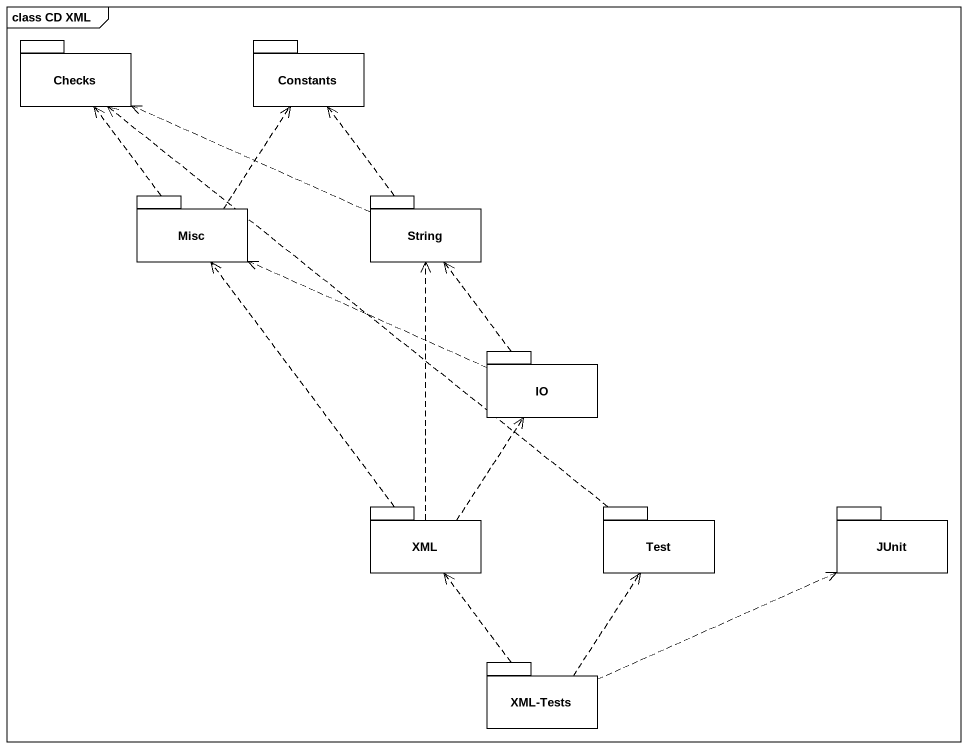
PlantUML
@startuml
mainframe class CD XML
package Checks {
}
package Constants {
}
package Misc {
}
package String {
}
package IO {
}
package XML {
}
package Test {
}
package JUnit {
}
package "XML-Tests" as XML_Tests {
}
Misc .up.> Checks
Misc .up.> Constants
String .left.> Checks
String .up.> Constants
IO .left.> Misc
IO .up.> String
XML .up.> Misc
XML .up.> String
XML .up.> IO
Test .up.> Checks
XML_Tests .up.> XML
XML_Tests .up.> Test
XML_Tests .right.> JUnit
@enduml
